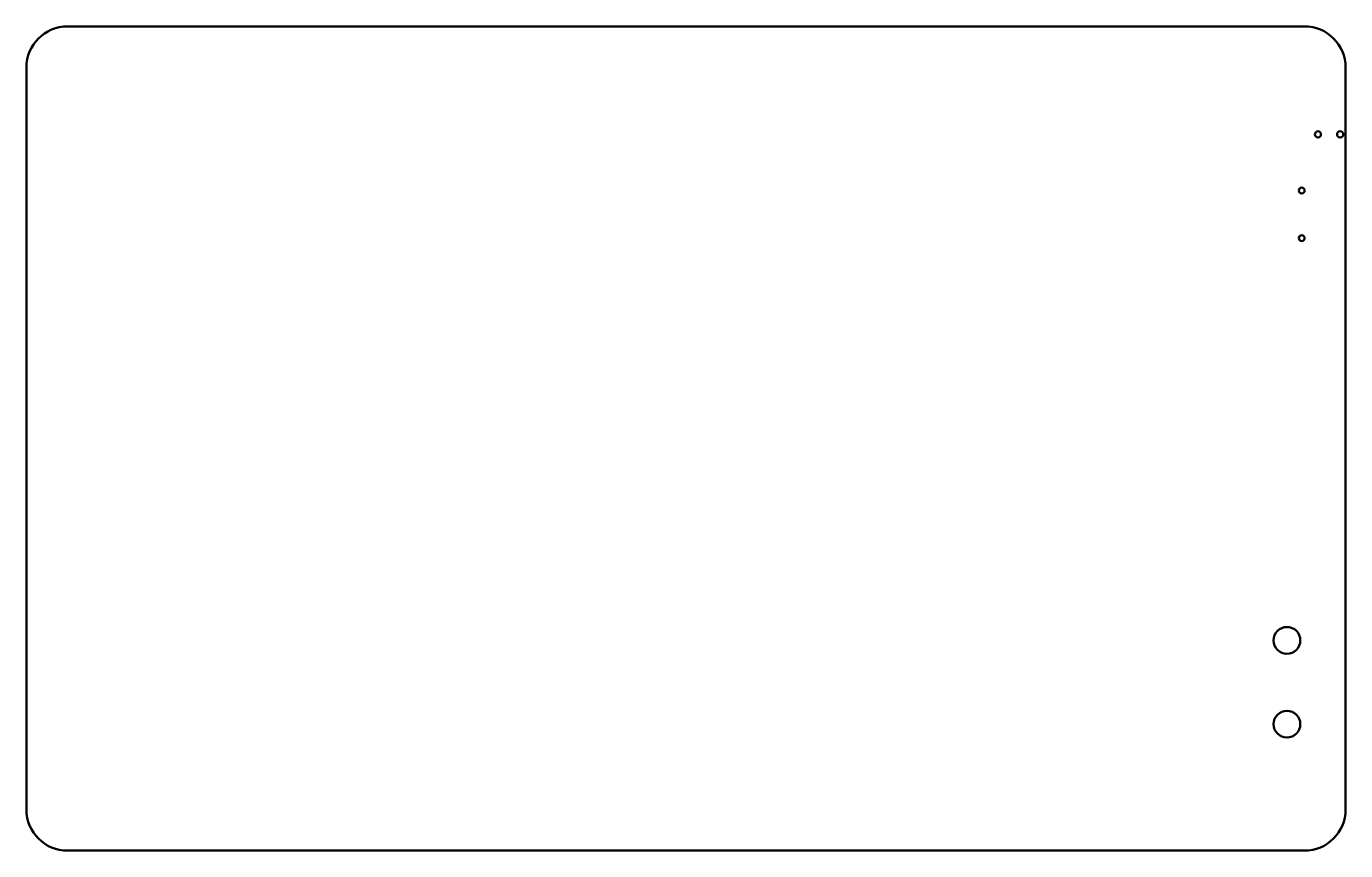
# Model space of a CAD drawing. Header units: inches. Extents: x 5.35 to 11.65, y 3.53 to 7.47.
import ezdxf

# ---------------------------------------------------------------- set-up
doc = ezdxf.new("R2010")
doc.units = ezdxf.units.IN
doc.header["$MEASUREMENT"] = 0
doc.layers.add('Visible (ANSI)', color=7, linetype='Continuous', lineweight=50)

msp = doc.modelspace()

# ---------------------------------------------------------------- linework, layer by layer
at = {"layer": 'Visible (ANSI)'}
for p, q in [((5.5474, 7.4685), (11.4525, 7.4685)), ((5.3506, 3.7283), (5.3506, 7.2717)), ((11.6494, 7.2717), (11.6494, 3.7283)), ((11.4525, 3.5315), (5.5475, 3.5315))]:
    msp.add_line(p, q, dxfattribs=at)
for centre, radius in [((11.517, 6.9525), 0.0148), ((11.6233, 6.9525), 0.0148), ((11.4396, 6.6843), 0.0138), ((11.4396, 6.4567), 0.0138), ((11.3691, 4.5355), 0.064), ((11.3691, 4.1355), 0.064)]:
    msp.add_circle(centre, radius, dxfattribs=at)
for centre, radius, start, end in [((5.5475, 7.2717), 0.1968, 90.00048, 179.99952), ((11.4525, 7.2717), 0.1969, 0.00035, 89.99965), ((5.5475, 3.7283), 0.1969, 180.0001, 269.9999), ((11.4525, 3.7283), 0.1969, 269.99997, 359.99974)]:
    msp.add_arc(centre, radius, start, end, dxfattribs=at)

doc.saveas('drawing.dxf')
